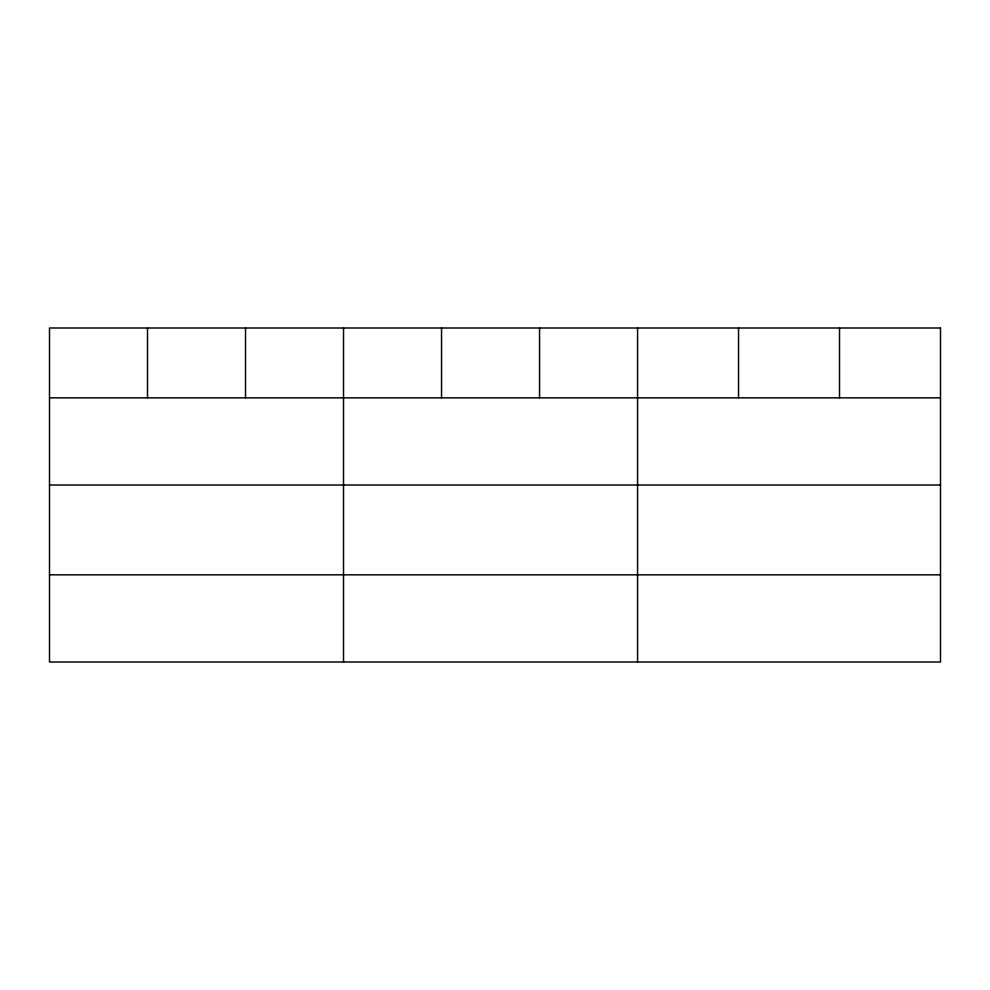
<?xml version="1.0" encoding="UTF-8"?>
<svg xmlns="http://www.w3.org/2000/svg" width="990" height="990" viewBox="0 0 990 990"><rect width="100%" height="100%" fill="white"/><g stroke="black" fill="none" stroke-linecap="round" stroke-linejoin="round"><path stroke-width="1.49" d="M49.5 397.844L940.5 397.844M49.5 485.013L940.5 485.013M49.5 574.831L940.5 574.831M839.52 327.999L839.52 397.844M738.54 327.999L738.54 397.844M637.56 327.999L637.56 662.001M539.55 327.999L539.55 397.844M441.54 327.999L441.54 397.844M343.53 327.999L343.53 662.001M245.52 327.999L245.52 397.844M147.51 327.999L147.51 397.844M940.5 327.999L49.5 327.999L49.5 662.001L940.5 662.001L940.5 327.999"/></g></svg>
